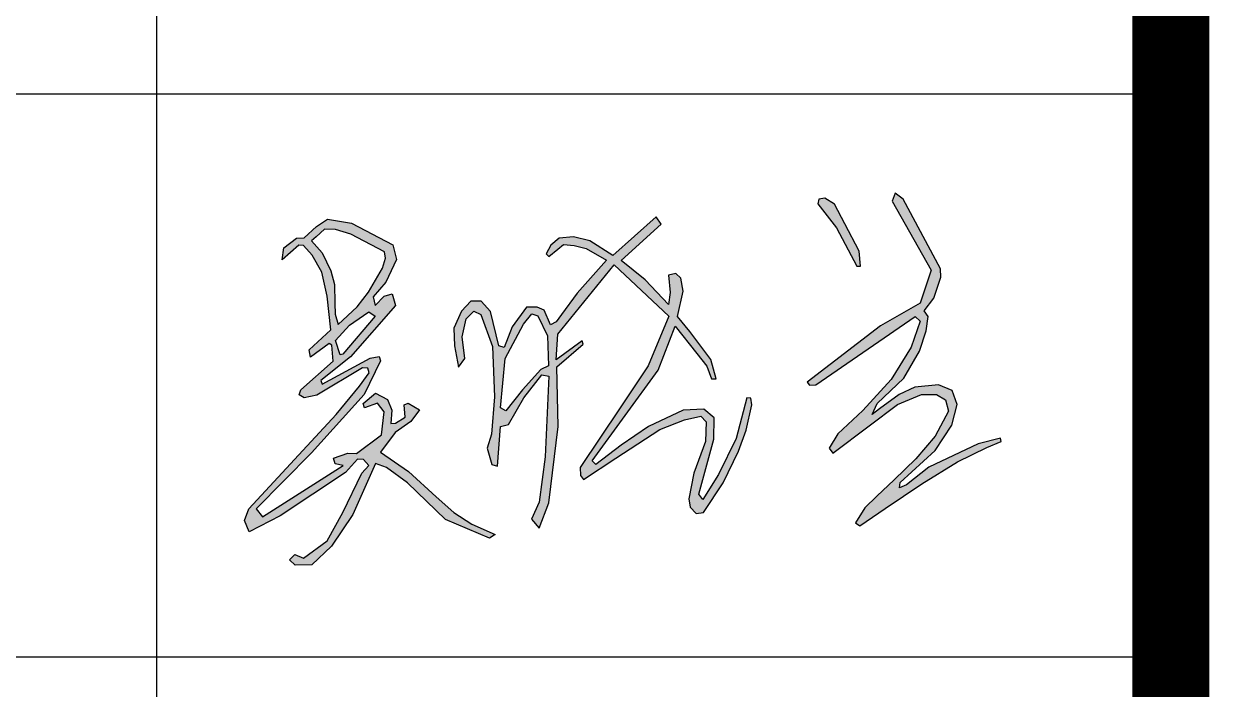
# Model space of a CAD drawing. Extents: x 1728470 to 1835391, y -157368 to 197905.
# Drawn here: x 1814035 to 1816350, y 62978 to 64279 of the extents above; entities that cross this region are included whole.
import ezdxf

# ---------------------------------------------------------------- set-up
doc = ezdxf.new("R2010")
doc.units = 0
doc.header["$LTSCALE"] = 1000
doc.header["$MEASUREMENT"] = 0
doc.layers.get('0').update_dxf_attribs({"linetype": 'CONTINUOUS'})
doc.layers.add('PUB_TITLE', color=4, linetype='CONTINUOUS')

msp = doc.modelspace()

# ---------------------------------------------------------------- hatches: boundary and pattern name
h = msp.add_hatch(color=256)
h.paths.add_polyline_path([(1815752.3, 63935.6), (1815736.5, 63947.6), (1815730.6, 63931.7), (1815806.8, 63797.1), (1815784.9, 63732.2), (1815707.7, 63688.3), (1815564.4, 63578.2), (1815569.2, 63572.3), (1815581.5, 63572.9), (1815775.3, 63706.4), (1815785.4, 63697.3), (1815767.8, 63646.8), (1815728.4, 63583.5), (1815673.5, 63522.6), (1815624.5, 63477.4), (1815607.5, 63449.2), (1815614.4, 63439.1), (1815685.7, 63492.8), (1815741.2, 63534.6), (1815788.1, 63554), (1815816.9, 63554), (1815835, 63543.4), (1815840.3, 63521.1), (1815814.2, 63472.7), (1815776.9, 63428.3), (1815734.3, 63387.4), (1815700.7, 63355), (1815677.1, 63332.4), (1815658.7, 63302.8), (1815667.2, 63297.5), (1815716.7, 63331), (1815788.2, 63379.3), (1815858.1, 63422.3), (1815915.6, 63450.2), (1815943.2, 63462.2), (1815942.1, 63468.9), (1815898.8, 63457.3), (1815802.2, 63412.2), (1815758.2, 63377.2), (1815744.7, 63371.6), (1815746.2, 63381.7), (1815814.5, 63444.3), (1815847.3, 63493.8), (1815857.4, 63534.7), (1815847.7, 63561.9), (1815820.9, 63572.7), (1815774.6, 63568.6), (1815744, 63554.1), (1815706, 63525.7), (1815691.7, 63515.1), (1815701.5, 63536.2), (1815753, 63585.7), (1815783.6, 63638.8), (1815797, 63678.7), (1815801.1, 63706.6), (1815792.9, 63717.4), (1815811.6, 63742.3), (1815825.4, 63783.6), (1815824.7, 63799.7)])
h.paths.add_polyline_path([(1815599, 63937.6), (1815587.6, 63935.5), (1815585.2, 63926.4), (1815621.8, 63879.5), (1815661.4, 63804.6), (1815668.8, 63804.6), (1815665.8, 63834.3), (1815638.2, 63887.3), (1815617.9, 63926.1)], flags=17)
h.paths.add_polyline_path([(1815008.8, 63562.8), (1814976, 63521.9), (1814965.4, 63528), (1814974.9, 63624.2), (1815010.5, 63691.6), (1815026.7, 63711.4), (1815038.8, 63707.9), (1815057.2, 63668.9), (1815059.1, 63610), (1815044.7, 63603)], flags=16)
h.paths.add_polyline_path([(1814875.5, 63648.8), (1814883.3, 63607.2), (1814895.9, 63624.6), (1814891, 63666.5), (1814898.6, 63701.8), (1814913.3, 63717.1), (1814926.9, 63710.5), (1814950.3, 63648), (1814954.1, 63549.1), (1814948.1, 63476.5), (1814939.4, 63448.8), (1814948.6, 63417.2), (1814959.5, 63414), (1814965.5, 63491.2), (1814981.3, 63495), (1815011.2, 63547.7), (1815046.6, 63592.3), (1815060.2, 63590.1), (1815053.1, 63432.4), (1815041.1, 63343.6), (1815026.4, 63310.4), (1815041.1, 63292.5), (1815060.2, 63341.9), (1815078.2, 63491.2), (1815075.6, 63608), (1815127.1, 63652.2), (1815124.8, 63659.1), (1815074.5, 63621.7), (1815077.9, 63671.6), (1815187.3, 63807.1), (1815294.3, 63707), (1815253.8, 63610.3), (1815199.1, 63527.9), (1815121.5, 63411), (1815121.6, 63395.6), (1815127.5, 63388.1), (1815190.6, 63429.3), (1815277, 63485.7), (1815324.9, 63504.5), (1815357, 63511.3), (1815367.1, 63500.7), (1815366.2, 63462.1), (1815343.1, 63400.5), (1815333.4, 63350.1), (1815335.9, 63333.7), (1815347.7, 63321.1), (1815362, 63323.6), (1815400.3, 63381.6), (1815430.2, 63443.5), (1815445.6, 63484.5), (1815456.4, 63533.8), (1815454.7, 63546.6), (1815446.8, 63547.4), (1815426.1, 63467.9), (1815391.3, 63397.5), (1815361, 63348.9), (1815353.1, 63359.2), (1815382.1, 63466.7), (1815382.6, 63508.1), (1815362.7, 63525.5), (1815322.5, 63523.4), (1815254.9, 63491.1), (1815201.4, 63455.1), (1815151.7, 63417.4), (1815144.7, 63424.1), (1815273.6, 63601.3), (1815306.6, 63687.2), (1815348.8, 63634.4), (1815368.7, 63609.6), (1815377.6, 63584.5), (1815386.7, 63584.5), (1815376.2, 63622.4), (1815335.7, 63677.4), (1815311.5, 63706.6), (1815322.6, 63756), (1815318, 63781.5), (1815307.9, 63790.7), (1815293.8, 63787.5), (1815297, 63753.2), (1815293.8, 63729.9), (1815248, 63778.3), (1815201.1, 63816), (1815279.7, 63887.1), (1815269.7, 63901.2), (1815184.9, 63825.5), (1815140.2, 63854.5), (1815108.5, 63862.1), (1815080.3, 63859.3), (1815064.1, 63845.8), (1815054.6, 63828.8), (1815060.1, 63823.7), (1815077.9, 63838.3), (1815088.8, 63847.3), (1815109.2, 63845), (1815132.9, 63839.3), (1815172.9, 63816.3), (1815115.1, 63752.1), (1815084.9, 63710.2), (1815074.6, 63696), (1815063.2, 63690.2), (1815050.7, 63719.1), (1815037.4, 63724.9), (1815016.6, 63724.9), (1814988.2, 63686), (1814972.7, 63645.8), (1814962.1, 63649.1), (1814946.2, 63716.2), (1814927.9, 63736.2), (1814907.4, 63736.5), (1814889.6, 63717.1), (1814874.6, 63683.5)])
h.paths.add_polyline_path([(1814652.5, 63631.4), (1814643.5, 63659.2), (1814671, 63689.5), (1814698.2, 63708.4), (1814708.5, 63715.6), (1814720.8, 63707.1), (1814657.8, 63632.5)], flags=16)
h.paths.add_polyline_path([(1814642.5, 63710.7), (1814648.8, 63691.1), (1814685.7, 63725.4), (1814708.1, 63753.9), (1814735.1, 63800.7), (1814741, 63820.6), (1814739.2, 63832.8), (1814673.3, 63867.3), (1814643.7, 63876.2), (1814622.2, 63876.8), (1814605.4, 63862.3), (1814596.6, 63854.6), (1814617.2, 63830.7), (1814634.2, 63795.8), (1814641.5, 63768.8), (1814642.3, 63732.8)], flags=16)
h.paths.add_polyline_path([(1814571.7, 63846.1), (1814539.5, 63816.9), (1814542.5, 63840.7), (1814567, 63859.4), (1814582.3, 63859.9), (1814606.3, 63882.5), (1814628.1, 63896.5), (1814674.8, 63888.6), (1814755.6, 63846.8), (1814762.6, 63818), (1814741.6, 63773.5), (1814717.2, 63745.1), (1814720.7, 63728.1), (1814738.6, 63746), (1814754.3, 63750.4), (1814760.8, 63728.1), (1814672.5, 63627.8), (1814614.6, 63581.1), (1814617.1, 63573.9), (1814711, 63624.9), (1814728.8, 63628.3), (1814731.3, 63619.6), (1814699.2, 63554.2), (1814596.4, 63440), (1814488.2, 63330.7), (1814500.9, 63315), (1814658.1, 63415.2), (1814643, 63418.3), (1814639.4, 63429.7), (1814667.2, 63439.4), (1814684.1, 63438.8), (1814733.1, 63475.1), (1814738.5, 63519.8), (1814725.2, 63537.3), (1814699.8, 63527.6), (1814697.4, 63536.1), (1814721.6, 63556.6), (1814745.2, 63544.5), (1814753.7, 63523.4), (1814751.2, 63497.4), (1814760.9, 63498), (1814779.7, 63509.5), (1814777.2, 63533.7), (1814785.1, 63537.3), (1814807.5, 63524), (1814790.5, 63501), (1814759.7, 63479.9), (1814731.3, 63441.2), (1814785.7, 63403.2), (1814840.1, 63354.2), (1814874.3, 63323.6), (1814909.8, 63300.2), (1814955.2, 63280.3), (1814944.3, 63273), (1814858.4, 63309.9), (1814784, 63381.2), (1814742.9, 63411.4), (1814721.7, 63419.2), (1814677, 63319.5), (1814635.9, 63257.3), (1814596.9, 63221.2), (1814564.7, 63220.4), (1814553.7, 63230.5), (1814564.3, 63241.5), (1814581.2, 63233.9), (1814627, 63268.2), (1814657.5, 63323.1), (1814694.8, 63400.5), (1814708.4, 63414.9), (1814698.2, 63427.2), (1814686.3, 63427.6), (1814663, 63401.8), (1814535.1, 63316.7), (1814474.5, 63285.4), (1814465.6, 63307.4), (1814474.1, 63330.3), (1814644.8, 63514.6), (1814690.2, 63570.3), (1814704.1, 63589.1), (1814709.3, 63596.1), (1814706.4, 63605.5), (1814696.4, 63605.9), (1814606.8, 63552.8), (1814582.2, 63547.2), (1814572.5, 63553.2), (1814575.9, 63563.2), (1814638.7, 63619.4), (1814636.5, 63650.2), (1814631, 63653.9), (1814594.3, 63627.1), (1814592.1, 63641.4), (1814634.3, 63680.3), (1814626.9, 63746.4), (1814616.9, 63793.2), (1814598.1, 63826.4), (1814581, 63845.1)])

# ---------------------------------------------------------------- linework, layer by layer
for p, q in [((1815587.6, 63935.5), (1815585.2, 63926.4)), ((1815599, 63937.6), (1815587.6, 63935.5)), ((1815617.9, 63926.1), (1815599, 63937.6)), ((1815736.5, 63947.6), (1815730.6, 63931.7)), ((1815730.6, 63931.7), (1815806.8, 63797.1)), ((1815752.3, 63935.6), (1815736.5, 63947.6)), ((1815824.7, 63799.7), (1815752.3, 63935.6)), ((1815585.2, 63926.4), (1815621.8, 63879.5)), ((1815638.2, 63887.3), (1815617.9, 63926.1)), ((1814582.3, 63859.9), (1814606.3, 63882.5)), ((1814606.3, 63882.5), (1814628.1, 63896.5)), ((1814628.1, 63896.5), (1814674.8, 63888.6)), ((1814674.8, 63888.6), (1814755.6, 63846.8)), ((1815269.7, 63901.2), (1815184.9, 63825.5)), ((1815201.1, 63816), (1815279.7, 63887.1)), ((1815279.7, 63887.1), (1815269.7, 63901.2)), ((1815665.8, 63834.3), (1815638.2, 63887.3)), ((1814542.5, 63840.7), (1814567, 63859.4)), ((1814567, 63859.4), (1814582.3, 63859.9)), ((1814605.4, 63862.3), (1814596.6, 63854.6)), ((1814622.2, 63876.8), (1814605.4, 63862.3)), ((1814643.7, 63876.2), (1814622.2, 63876.8)), ((1814673.3, 63867.3), (1814643.7, 63876.2)), ((1814739.2, 63832.8), (1814673.3, 63867.3)), ((1815080.3, 63859.3), (1815064.1, 63845.8)), ((1815108.5, 63862.1), (1815080.3, 63859.3)), ((1815140.2, 63854.5), (1815108.5, 63862.1)), ((1815621.8, 63879.5), (1815661.4, 63804.6)), ((1814571.7, 63846.1), (1814539.5, 63816.9)), ((1814539.5, 63816.9), (1814542.5, 63840.7)), ((1814581, 63845.1), (1814571.7, 63846.1)), ((1814598.1, 63826.4), (1814581, 63845.1)), ((1814596.6, 63854.6), (1814617.2, 63830.7)), ((1814755.6, 63846.8), (1814762.6, 63818)), ((1815064.1, 63845.8), (1815054.6, 63828.8)), ((1815060.1, 63823.7), (1815077.9, 63838.3)), ((1815077.9, 63838.3), (1815088.8, 63847.3)), ((1815088.8, 63847.3), (1815109.2, 63845)), ((1815109.2, 63845), (1815132.9, 63839.3)), ((1815132.9, 63839.3), (1815172.9, 63816.3)), ((1815184.9, 63825.5), (1815140.2, 63854.5)), ((1815668.8, 63804.6), (1815665.8, 63834.3)), ((1814616.9, 63793.2), (1814598.1, 63826.4)), ((1814617.2, 63830.7), (1814634.2, 63795.8)), ((1814735.1, 63800.7), (1814741, 63820.6)), ((1814741, 63820.6), (1814739.2, 63832.8)), ((1814762.6, 63818), (1814741.6, 63773.5)), ((1815054.6, 63828.8), (1815060.1, 63823.7)), ((1815172.9, 63816.3), (1815115.1, 63752.1)), ((1815248, 63778.3), (1815201.1, 63816)), ((1814626.9, 63746.4), (1814616.9, 63793.2)), ((1814634.2, 63795.8), (1814641.5, 63768.8)), ((1814708.1, 63753.9), (1814735.1, 63800.7)), ((1815077.9, 63671.6), (1815187.3, 63807.1)), ((1815187.3, 63807.1), (1815294.3, 63707)), ((1815307.9, 63790.7), (1815293.8, 63787.5)), ((1815318, 63781.5), (1815307.9, 63790.7)), ((1815661.4, 63804.6), (1815668.8, 63804.6)), ((1815806.8, 63797.1), (1815784.9, 63732.2)), ((1815825.4, 63783.6), (1815824.7, 63799.7)), ((1814641.5, 63768.8), (1814642.3, 63732.8)), ((1814741.6, 63773.5), (1814717.2, 63745.1)), ((1815293.8, 63729.9), (1815248, 63778.3)), ((1815293.8, 63787.5), (1815297, 63753.2)), ((1815322.6, 63756), (1815318, 63781.5)), ((1815811.6, 63742.3), (1815825.4, 63783.6)), ((1814634.3, 63680.3), (1814626.9, 63746.4)), ((1814685.7, 63725.4), (1814708.1, 63753.9)), ((1814717.2, 63745.1), (1814720.7, 63728.1)), ((1814720.7, 63728.1), (1814738.6, 63746)), ((1814738.6, 63746), (1814754.3, 63750.4)), ((1814754.3, 63750.4), (1814760.8, 63728.1)), ((1815115.1, 63752.1), (1815084.9, 63710.2)), ((1815297, 63753.2), (1815293.8, 63729.9)), ((1815311.5, 63706.6), (1815322.6, 63756)), ((1815792.9, 63717.4), (1815811.6, 63742.3)), ((1814642.3, 63732.8), (1814642.5, 63710.7)), ((1814648.8, 63691.1), (1814685.7, 63725.4)), ((1814760.8, 63728.1), (1814672.5, 63627.8)), ((1814907.4, 63736.5), (1814889.6, 63717.1)), ((1814927.9, 63736.2), (1814907.4, 63736.5)), ((1814946.2, 63716.2), (1814927.9, 63736.2)), ((1815016.6, 63724.9), (1814988.2, 63686)), ((1815037.4, 63724.9), (1815016.6, 63724.9)), ((1815050.7, 63719.1), (1815037.4, 63724.9)), ((1815063.2, 63690.2), (1815050.7, 63719.1)), ((1815784.9, 63732.2), (1815707.7, 63688.3)), ((1814642.5, 63710.7), (1814648.8, 63691.1)), ((1814720.8, 63707.1), (1814657.8, 63632.5)), ((1814671, 63689.5), (1814698.2, 63708.4)), ((1814698.2, 63708.4), (1814708.5, 63715.6)), ((1814708.5, 63715.6), (1814720.8, 63707.1)), ((1814889.6, 63717.1), (1814874.6, 63683.5)), ((1814891, 63666.5), (1814898.6, 63701.8)), ((1814898.6, 63701.8), (1814913.3, 63717.1)), ((1814913.3, 63717.1), (1814926.9, 63710.5)), ((1814926.9, 63710.5), (1814950.3, 63648)), ((1814962.1, 63649.1), (1814946.2, 63716.2)), ((1815010.5, 63691.6), (1815026.7, 63711.4)), ((1815026.7, 63711.4), (1815038.8, 63707.9)), ((1815038.8, 63707.9), (1815057.2, 63668.9)), ((1815074.6, 63696), (1815063.2, 63690.2)), ((1815084.9, 63710.2), (1815074.6, 63696)), ((1815294.3, 63707), (1815253.8, 63610.3)), ((1815335.7, 63677.4), (1815311.5, 63706.6)), ((1815581.5, 63572.9), (1815775.3, 63706.4)), ((1815785.4, 63697.3), (1815767.8, 63646.8)), ((1815775.3, 63706.4), (1815785.4, 63697.3)), ((1815801.1, 63706.6), (1815792.9, 63717.4)), ((1815797, 63678.7), (1815801.1, 63706.6)), ((1814592.1, 63641.4), (1814634.3, 63680.3)), ((1814643.5, 63659.2), (1814671, 63689.5)), ((1814874.6, 63683.5), (1814875.5, 63648.8)), ((1814988.2, 63686), (1814972.7, 63645.8)), ((1814974.9, 63624.2), (1815010.5, 63691.6)), ((1815273.6, 63601.3), (1815306.6, 63687.2)), ((1815306.6, 63687.2), (1815348.8, 63634.4)), ((1815376.2, 63622.4), (1815335.7, 63677.4)), ((1815707.7, 63688.3), (1815564.4, 63578.2)), ((1815783.6, 63638.8), (1815797, 63678.7)), ((1814631, 63653.9), (1814594.3, 63627.1)), ((1814636.5, 63650.2), (1814631, 63653.9)), ((1814638.7, 63619.4), (1814636.5, 63650.2)), ((1814652.5, 63631.4), (1814643.5, 63659.2)), ((1814875.5, 63648.8), (1814883.3, 63607.2)), ((1814895.9, 63624.6), (1814891, 63666.5)), ((1814972.7, 63645.8), (1814962.1, 63649.1)), ((1815057.2, 63668.9), (1815059.1, 63610)), ((1815074.5, 63621.7), (1815077.9, 63671.6)), ((1815124.8, 63659.1), (1815074.5, 63621.7)), ((1815075.6, 63608), (1815127.1, 63652.2)), ((1815127.1, 63652.2), (1815124.8, 63659.1)), ((1814594.3, 63627.1), (1814592.1, 63641.4)), ((1814672.5, 63627.8), (1814614.6, 63581.1)), ((1814657.8, 63632.5), (1814652.5, 63631.4)), ((1814711, 63624.9), (1814728.8, 63628.3)), ((1814728.8, 63628.3), (1814731.3, 63619.6)), ((1814950.3, 63648), (1814954.1, 63549.1)), ((1815348.8, 63634.4), (1815368.7, 63609.6)), ((1815767.8, 63646.8), (1815728.4, 63583.5)), ((1815753, 63585.7), (1815783.6, 63638.8)), ((1814575.9, 63563.2), (1814638.7, 63619.4)), ((1814696.4, 63605.9), (1814606.8, 63552.8)), ((1814617.1, 63573.9), (1814711, 63624.9)), ((1814706.4, 63605.5), (1814696.4, 63605.9)), ((1814731.3, 63619.6), (1814699.2, 63554.2)), ((1814709.3, 63596.1), (1814706.4, 63605.5)), ((1814883.3, 63607.2), (1814895.9, 63624.6)), ((1814965.4, 63528), (1814974.9, 63624.2)), ((1815044.7, 63603), (1815008.8, 63562.8)), ((1815059.1, 63610), (1815044.7, 63603)), ((1815078.2, 63491.2), (1815075.6, 63608)), ((1815253.8, 63610.3), (1815199.1, 63527.9)), ((1815368.7, 63609.6), (1815377.6, 63584.5)), ((1815386.7, 63584.5), (1815376.2, 63622.4)), ((1814614.6, 63581.1), (1814617.1, 63573.9)), ((1814690.2, 63570.3), (1814704.1, 63589.1)), ((1814704.1, 63589.1), (1814709.3, 63596.1)), ((1815011.2, 63547.7), (1815046.6, 63592.3)), ((1815046.6, 63592.3), (1815060.2, 63590.1)), ((1815060.2, 63590.1), (1815053.1, 63432.4)), ((1815144.7, 63424.1), (1815273.6, 63601.3)), ((1815377.6, 63584.5), (1815386.7, 63584.5)), ((1815728.4, 63583.5), (1815673.5, 63522.6)), ((1815701.5, 63536.2), (1815753, 63585.7)), ((1814572.5, 63553.2), (1814575.9, 63563.2)), ((1814644.8, 63514.6), (1814690.2, 63570.3)), ((1814697.4, 63536.1), (1814721.6, 63556.6)), ((1814721.6, 63556.6), (1814745.2, 63544.5)), ((1815008.8, 63562.8), (1814976, 63521.9)), ((1815564.4, 63578.2), (1815569.2, 63572.3)), ((1815569.2, 63572.3), (1815581.5, 63572.9)), ((1815774.6, 63568.6), (1815744, 63554.1)), ((1815820.9, 63572.7), (1815774.6, 63568.6)), ((1815847.7, 63561.9), (1815820.9, 63572.7)), ((1815857.4, 63534.7), (1815847.7, 63561.9)), ((1814582.2, 63547.2), (1814572.5, 63553.2)), ((1814606.8, 63552.8), (1814582.2, 63547.2)), ((1814699.2, 63554.2), (1814596.4, 63440)), ((1814699.8, 63527.6), (1814697.4, 63536.1)), ((1814725.2, 63537.3), (1814699.8, 63527.6)), ((1814738.5, 63519.8), (1814725.2, 63537.3)), ((1814745.2, 63544.5), (1814753.7, 63523.4)), ((1814777.2, 63533.7), (1814785.1, 63537.3)), ((1814779.7, 63509.5), (1814777.2, 63533.7)), ((1814785.1, 63537.3), (1814807.5, 63524)), ((1814954.1, 63549.1), (1814948.1, 63476.5)), ((1814981.3, 63495), (1815011.2, 63547.7)), ((1815446.8, 63547.4), (1815426.1, 63467.9)), ((1815445.6, 63484.5), (1815456.4, 63533.8)), ((1815454.7, 63546.6), (1815446.8, 63547.4)), ((1815456.4, 63533.8), (1815454.7, 63546.6)), ((1815685.7, 63492.8), (1815741.2, 63534.6)), ((1815691.7, 63515.1), (1815701.5, 63536.2)), ((1815744, 63554.1), (1815706, 63525.7)), ((1815741.2, 63534.6), (1815788.1, 63554)), ((1815788.1, 63554), (1815816.9, 63554)), ((1815816.9, 63554), (1815835, 63543.4)), ((1815835, 63543.4), (1815840.3, 63521.1)), ((1815847.3, 63493.8), (1815857.4, 63534.7)), ((1814474.1, 63330.3), (1814644.8, 63514.6)), ((1814699.8, 63527.6), (1814699.8, 63527.6)), ((1814733.1, 63475.1), (1814738.5, 63519.8)), ((1814753.7, 63523.4), (1814751.2, 63497.4)), ((1814807.5, 63524), (1814790.5, 63501)), ((1814976, 63521.9), (1814965.4, 63528)), ((1815199.1, 63527.9), (1815121.5, 63411)), ((1815322.5, 63523.4), (1815254.9, 63491.1)), ((1815362.7, 63525.5), (1815322.5, 63523.4)), ((1815324.9, 63504.5), (1815357, 63511.3)), ((1815357, 63511.3), (1815367.1, 63500.7)), ((1815382.6, 63508.1), (1815362.7, 63525.5)), ((1815673.5, 63522.6), (1815624.5, 63477.4)), ((1815706, 63525.7), (1815691.7, 63515.1)), ((1815840.3, 63521.1), (1815814.2, 63472.7)), ((1814751.2, 63497.4), (1814760.9, 63498)), ((1814790.5, 63501), (1814759.7, 63479.9)), ((1814760.9, 63498), (1814779.7, 63509.5)), ((1814959.5, 63414), (1814965.5, 63491.2)), ((1814965.5, 63491.2), (1814981.3, 63495)), ((1815060.2, 63341.9), (1815078.2, 63491.2)), ((1815254.9, 63491.1), (1815201.4, 63455.1)), ((1815277, 63485.7), (1815324.9, 63504.5)), ((1815367.1, 63500.7), (1815366.2, 63462.1)), ((1815382.1, 63466.7), (1815382.6, 63508.1)), ((1815614.4, 63439.1), (1815685.7, 63492.8)), ((1815814.5, 63444.3), (1815847.3, 63493.8)), ((1814684.1, 63438.8), (1814733.1, 63475.1)), ((1814759.7, 63479.9), (1814731.3, 63441.2)), ((1814948.1, 63476.5), (1814939.4, 63448.8)), ((1815190.6, 63429.3), (1815277, 63485.7)), ((1815353.1, 63359.2), (1815382.1, 63466.7)), ((1815426.1, 63467.9), (1815391.3, 63397.5)), ((1815430.2, 63443.5), (1815445.6, 63484.5)), ((1815624.5, 63477.4), (1815607.5, 63449.2)), ((1815814.2, 63472.7), (1815776.9, 63428.3)), ((1815942.1, 63468.9), (1815898.8, 63457.3)), ((1815943.2, 63462.2), (1815942.1, 63468.9)), ((1814731.3, 63441.2), (1814785.7, 63403.2)), ((1814939.4, 63448.8), (1814948.6, 63417.2)), ((1815201.4, 63455.1), (1815151.7, 63417.4)), ((1815366.2, 63462.1), (1815343.1, 63400.5)), ((1815400.3, 63381.6), (1815430.2, 63443.5)), ((1815607.5, 63449.2), (1815614.4, 63439.1)), ((1815746.2, 63381.7), (1815814.5, 63444.3)), ((1815898.8, 63457.3), (1815802.2, 63412.2)), ((1815858.1, 63422.3), (1815915.6, 63450.2)), ((1815915.6, 63450.2), (1815943.2, 63462.2)), ((1814596.4, 63440), (1814488.2, 63330.7)), ((1814639.4, 63429.7), (1814667.2, 63439.4)), ((1814643, 63418.3), (1814639.4, 63429.7)), ((1814658.1, 63415.2), (1814643, 63418.3)), ((1814686.3, 63427.6), (1814663, 63401.8)), ((1814667.2, 63439.4), (1814684.1, 63438.8)), ((1814721.7, 63419.2), (1814677, 63319.5)), ((1814698.2, 63427.2), (1814686.3, 63427.6)), ((1814708.4, 63414.9), (1814698.2, 63427.2)), ((1814742.9, 63411.4), (1814721.7, 63419.2)), ((1814948.6, 63417.2), (1814959.5, 63414)), ((1815053.1, 63432.4), (1815041.1, 63343.6)), ((1815127.5, 63388.1), (1815190.6, 63429.3)), ((1815151.7, 63417.4), (1815144.7, 63424.1)), ((1815776.9, 63428.3), (1815734.3, 63387.4)), ((1815788.2, 63379.3), (1815858.1, 63422.3)), ((1814500.9, 63315), (1814658.1, 63415.2)), ((1814663, 63401.8), (1814535.1, 63316.7)), ((1814657.5, 63323.1), (1814694.8, 63400.5)), ((1814694.8, 63400.5), (1814708.4, 63414.9)), ((1814784, 63381.2), (1814742.9, 63411.4)), ((1814785.7, 63403.2), (1814840.1, 63354.2)), ((1815121.5, 63411), (1815121.6, 63395.6)), ((1815121.6, 63395.6), (1815127.5, 63388.1)), ((1815343.1, 63400.5), (1815333.4, 63350.1)), ((1815391.3, 63397.5), (1815361, 63348.9)), ((1815802.2, 63412.2), (1815758.2, 63377.2)), ((1814858.4, 63309.9), (1814784, 63381.2)), ((1815362, 63323.6), (1815400.3, 63381.6)), ((1815734.3, 63387.4), (1815700.7, 63355)), ((1815716.7, 63331), (1815788.2, 63379.3)), ((1815744.7, 63371.6), (1815746.2, 63381.7)), ((1815758.2, 63377.2), (1815744.7, 63371.6)), ((1814840.1, 63354.2), (1814874.3, 63323.6)), ((1815333.4, 63350.1), (1815335.9, 63333.7)), ((1815361, 63348.9), (1815353.1, 63359.2)), ((1815700.7, 63355), (1815677.1, 63332.4)), ((1814465.6, 63307.4), (1814474.1, 63330.3)), ((1814488.2, 63330.7), (1814500.9, 63315)), ((1815041.1, 63343.6), (1815026.4, 63310.4)), ((1815041.1, 63292.5), (1815060.2, 63341.9)), ((1815335.9, 63333.7), (1815347.7, 63321.1)), ((1815677.1, 63332.4), (1815658.7, 63302.8)), ((1815667.2, 63297.5), (1815716.7, 63331)), ((1814474.5, 63285.4), (1814465.6, 63307.4)), ((1814535.1, 63316.7), (1814474.5, 63285.4)), ((1814627, 63268.2), (1814657.5, 63323.1)), ((1814677, 63319.5), (1814635.9, 63257.3)), ((1814944.3, 63273), (1814858.4, 63309.9)), ((1814874.3, 63323.6), (1814909.8, 63300.2)), ((1815026.4, 63310.4), (1815041.1, 63292.5)), ((1815347.7, 63321.1), (1815362, 63323.6)), ((1815658.7, 63302.8), (1815667.2, 63297.5)), ((1814909.8, 63300.2), (1814955.2, 63280.3)), ((1814955.2, 63280.3), (1814944.3, 63273)), ((1814581.2, 63233.9), (1814627, 63268.2)), ((1814635.9, 63257.3), (1814596.9, 63221.2)), ((1814553.7, 63230.5), (1814564.3, 63241.5)), ((1814564.3, 63241.5), (1814581.2, 63233.9)), ((1814564.7, 63220.4), (1814553.7, 63230.5)), ((1814596.9, 63221.2), (1814564.7, 63220.4))]:
    msp.add_line(p, q)
at = {"layer": 'PUB_TITLE', "color": 4}
for p, q in [((1814294.8, 60841.5), (1814294.8, 68541.5)), ((1810224.8, 64141.5), (1816274.8, 64141.5)), ((1810224.8, 63041.5), (1816274.8, 63041.5))]:
    msp.add_line(p, q, dxfattribs=at)
at = {"layer": 'PUB_TITLE', "const_width": 150}
msp.add_lwpolyline([(1732424.8, 42951.1), (1816274.8, 42951.1), (1816274.8, 102951.1), (1732424.8, 102951.1)], close=True, dxfattribs=at)

doc.saveas('drawing.dxf')
